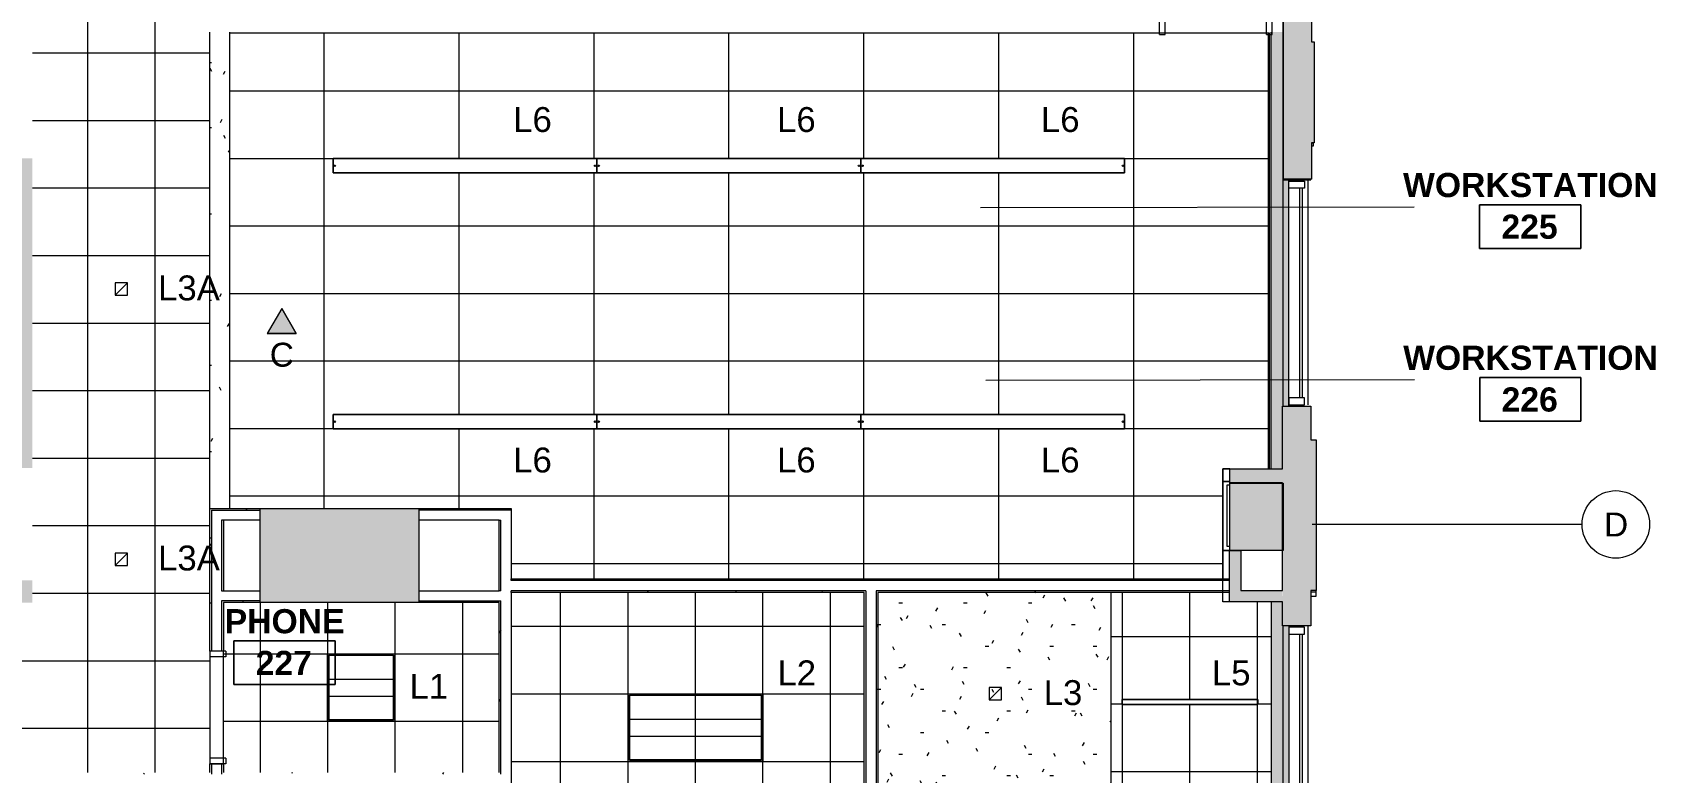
# Model space of a CAD drawing. Header units: inches. Extents: x 389 to 3083, y 11893 to 13691.
# Drawn here: x 2506 to 3083, y 12581 to 12844 of the extents above; entities that cross this region are included whole.
import ezdxf

# ---------------------------------------------------------------- set-up
doc = ezdxf.new("R2010")
doc.units = ezdxf.units.IN
doc.header["$MEASUREMENT"] = 0
for name, color, linetype, lineweight in [('X2$0$A-ANNO-NOTE', 131, 'Continuous', 9), ('X2$0$A-AREA-IDEN', 2, 'Continuous', 9), ('X2$0$A-CLNG', 13, 'Continuous', 13), ('X2$0$A-CLNG-PATT', 13, 'Continuous', 13), ('X2$0$A-Cols-Extr', 7, 'Continuous', 9), ('X2$0$A-DETL-GENF', 92, 'Continuous', 9), ('X2$0$A-DOOR', 31, 'Continuous', 13), ('X2$0$A-DOOR-FRAM', 31, 'Continuous', 20), ('X2$0$A-GLAZ', 151, 'Continuous', 13), ('X2$0$A-WALL', 113, 'Continuous', 13), ('X2$0$A-Wall-Extr', 7, 'Continuous', 9), ('X2$0$A-WALL-PATT', 111, 'Continuous', 13), ('X2$0$E-LITE-EQPM', 33, 'Continuous', 9), ('X2$0$E-LITE-EQPM-IDEN', 33, 'Continuous', 9), ('X2$0$I-WALL', 2, 'Continuous', 9), ('X2$0$Plaza America_Tower 1_2nd Floor -REVIT_dwg', 8, 'Continuous', 9), ('X2$0$S-COLS', 52, 'Continuous', 13), ('X2$0$S-GRID', 1, 'Continuous', 9), ('X2$0$S-GRID-IDEN', 1, 'Continuous', 9)]:
    doc.layers.add(name, color=color, linetype=linetype, lineweight=lineweight)
doc.styles.add('X2$0$Arial_3', font='arial.ttf', dxfattribs={"height": 8.851796})
doc.styles.add('X2$0$Swis721 Lt BT', font='swissl.ttf', dxfattribs={"height": 8.514638})
doc.styles.add('X2$0$Swis721 Lt BT_B', font='', dxfattribs={"height": 8.583975})
doc.styles.get('X2$0$Swis721 Lt BT_B').set_extended_font_data('Swis721 Lt BT', bold=True)
pattern_1 = [(0, (-24941.6016, 0), (30.72, 7.68), [1.267, -21.773, 1.267, -21.773, -122.88]), (0, (-24941.6016, 0), (30.72, 7.68), [-46.08, 1.267, -44.813, 1.267, -21.773, -53.76]), (0, (-24941.6016, 0), (30.72, 7.68), [-115.2, 1.267, -14.093, 1.267, -37.133]), (120, (-24930.0816, 3.84), (-22.0110751, 22.7643004), [1.267, -21.773, 1.267, -21.773, -122.88]), (120, (-24930.0816, 3.84), (-22.0110751, 22.7643004), [-46.08, 1.267, -44.813, 1.267, -21.773, -53.76]), (120, (-24930.0816, 3.84), (-22.0110751, 22.7643004), [-115.2, 1.267, -14.093, 1.267, -37.133]), (240, (-24926.2416, 19.2), (-8.7089249, -30.4443004), [1.267, -21.773, 1.267, -21.773, -122.88]), (240, (-24926.2416, 19.2), (-8.7089249, -30.4443004), [-46.08, 1.267, -44.813, 1.267, -21.773, -53.76]), (240, (-24926.2416, 19.2), (-8.7089249, -30.4443004), [-115.2, 1.267, -14.093, 1.267, -37.133])]

# ---------------------------------------------------------------- blocks, each defined once
blk = doc.blocks.new('X2$0$Plaza America_Tower 1_2nd Floor -REVIT_dwg-5250115-FIRST FLOOR')
at = {"layer": 'X2$0$A-Cols-Extr'}
for p, q in [((27873.3, 12659.92), (27870.82, 12659.92)), ((27873.3, 12661.26), (27872.31, 12661.26))]:
    blk.add_line(p, q, dxfattribs=at)
at = {"layer": 'X2$0$A-Cols-Extr', "flags": 128}
for points in [[(27870.82, 12659.92), (27870.82, 12684.42), (27873.3, 12684.42)], [(27872.31, 12661.26), (27872.31, 12683.26), (27873.3, 12683.26)]]:
    blk.add_lwpolyline(points, dxfattribs=at)
at = {"layer": 'X2$0$A-GLAZ'}
for p, q in [((27901.05, 12791.67), (27901.05, 12711.67)), ((27898.05, 12788.67), (27898.05, 12714.17)), ((27899.05, 12788.67), (27899.05, 12714.17)), ((27892.3, 12552.67), (27892.3, 12633.17)), ((27898.05, 12630.17), (27898.05, 12555.67)), ((27899.05, 12630.17), (27899.05, 12555.67)), ((27901.05, 12633.17), (27901.05, 12553.17))]:
    blk.add_line(p, q, dxfattribs=at)
at = {"layer": 'X2$0$A-GLAZ', "flags": 128}
blk.add_lwpolyline([(27892.3, 12711.17), (27892.3, 12791.67), (27901.05, 12791.67), (27902.05, 12791.67)], dxfattribs=at)
for points in [[(27899.8, 12788.67), (27894.3, 12788.67), (27894.3, 12791.17), (27899.8, 12791.17)], [(27899.8, 12714.17), (27894.3, 12714.17), (27894.3, 12711.67), (27899.8, 12711.67)], [(27899.8, 12630.17), (27899.8, 12632.67), (27894.3, 12632.67), (27894.3, 12630.17)]]:
    blk.add_lwpolyline(points, close=True, dxfattribs=at)
at = {"layer": 'X2$0$A-Wall-Extr'}
for p, q in [((27892.31, 12792.67), (27892.31, 12852.67)), ((27902.05, 12791.67), (27902.05, 12791.83)), ((27873.3, 12688.92), (27870.82, 12688.92)), ((27870.82, 12659.92), (27873.3, 12659.92))]:
    blk.add_line(p, q, dxfattribs=at)
at = {"layer": 'X2$0$A-Wall-Extr', "flags": 128}
for points in [[(27892.31, 12791.67), (27892.31, 12852.67)], [(27873.3, 12684.42), (27870.82, 12684.42)]]:
    blk.add_lwpolyline(points, close=True, dxfattribs=at)
for points in [[(27902.32, 12803.67), (27903.05, 12803.67), (27903.05, 12804.83)], [(27903.05, 12804.83), (27903.05, 12804.67), (27902.32, 12804.67)], [(27873.23, 12641.67), (27870.82, 12641.67), (27870.82, 12688.92), (27873.3, 12688.92)], [(27870.82, 12684.42), (27870.82, 12688.92), (27873.3, 12688.92)], [(27873.3, 12684.42), (27870.82, 12684.42), (27870.82, 12659.92), (27873.3, 12659.92)], [(27902.05, 12645.17), (27904.05, 12645.17), (27904.05, 12645.67)], [(27902.05, 12645.17), (27904.05, 12645.17), (27904.05, 12645.67)]]:
    blk.add_lwpolyline(points, dxfattribs=at)
blk = doc.blocks.new('X2$0$Single Flush - OTJ_SOLIDFLUSH_ALUM-4900275-FIRST FLOOR')
at = {"layer": 'X2$0$A-DOOR-FRAM'}
for p, q in [((-20, 3.3125), (-20, -2.4375)), ((-20, 3.3125), (-18, 3.3125)), ((-18, 3.3125), (-18, -2.4375)), ((18.000004, 3.3125), (18.000004, -2.4375)), ((18.000004, 3.3125), (20.000004, 3.3125)), ((20.000004, 3.3125), (20.000004, -2.4375)), ((-20, -2.4375), (-18, -2.4375)), ((18.000004, -2.4375), (20.000004, -2.4375))]:
    blk.add_line(p, q, dxfattribs=at)
blk = doc.blocks.new('X2$0$Single Flush - OTJ_SOLIDFLUSH_ALUM-4900816-FIRST FLOOR')
at = {"layer": 'X2$0$A-DOOR-FRAM'}
for p, q in [((-20, -3.3125), (-20, 2.4375)), ((-20, 2.4375), (-18, 2.4375)), ((-18, -3.3125), (-18, 2.4375)), ((18.000004, -3.3125), (18.000004, 2.4375)), ((18.000004, 2.4375), (20.000004, 2.4375)), ((20.000004, -3.3125), (20.000004, 2.4375)), ((-20, -3.3125), (-18, -3.3125)), ((18.000004, -3.3125), (20.000004, -3.3125))]:
    blk.add_line(p, q, dxfattribs=at)
blk = doc.blocks.new('X2$0$L-Ceiling Light - Linear Box - 2_x4_ 2-5222092-FIRST FLOOR')
at = {"layer": 'X2$0$E-LITE-EQPM'}
for p, q in [((-24, -12), (-24, 12)), ((-24, 12), (24, 12)), ((-24, -12), (-24, 12)), ((-24, 12), (24, 12)), ((24, 12), (24, -12)), ((24, 12), (24, -12)), ((-23.5, -11.5), (-23.5, 11.5)), ((-23.5, 11.5), (23.5, 11.5)), ((23.5, 11.5), (-23.5, 11.5)), ((-23.5, 11.5), (-23.5, -11.5)), ((23.5, 11.5), (23.5, -11.5)), ((23.5, -11.5), (23.5, 11.5)), ((-24, 3), (24, 3)), ((-24, -3), (24, -3)), ((23.5, -11.5), (-23.5, -11.5)), ((-23.5, -11.5), (23.5, -11.5)), ((24, -12), (-24, -12)), ((24, -12), (-24, -12))]:
    blk.add_line(p, q, dxfattribs=at)
blk = doc.blocks.new('X2$0$Lighting-Recessed-Axis-Sculpt - SCR-B4-300-80-35-F-4-4930933-FIRST FLOOR')
at = {"layer": 'X2$0$A-DETL-GENF'}
for p, q in [((-24.085, -0.875), (-24.085, 0.875)), ((-24.085, 0.875), (24.085, 0.875)), ((24.085, 0.875), (-24.085, 0.875)), ((-24.085, 0.875), (-24.085, -0.875)), ((24.085, 0.875), (24.085, -0.875)), ((24.085, -0.875), (24.085, 0.875)), ((24.085, -0.875), (-24.085, -0.875)), ((-24.085, -0.875), (24.085, -0.875))]:
    blk.add_line(p, q, dxfattribs=at)
blk = doc.blocks.new('X2$0$Concrete-Rectangular-Column - 56_5 X 33_5-5106458-FIRST FLOOR')
at = {"layer": 'X2$0$S-COLS'}
blk.add_hatch(color=256, dxfattribs=at).paths.add_polyline_path([(-2.54, -16.75), (28.25, -16.75), (28.25, 16.75), (-28.25, 16.75), (-28.25, -16.75)], flags=0)
for p, q in [((-28.25, 16.75), (28.25, 16.75)), ((-28.25, -16.75), (-28.25, 16.75)), ((28.25, 16.75), (28.25, -16.75)), ((28.25, -16.75), (-28.25, -16.75))]:
    blk.add_line(p, q, dxfattribs=at)
blk = doc.blocks.new('X2$0$Lighting-Pendant-Axis-Beam6-Flush-Direct-Acrylic - Lighting-Pendant-Axis-Beam6-Flush-Direct-Acrylic  8_ LENGTH-5206772-FIRST FLOOR')
at = {"layer": 'X2$0$A-DETL-GENF'}
for p, q in [((46.9375, 2.515625), (-46.9375, 2.515625)), ((-46.9375, 2.515625), (-46.9375, -2.515625)), ((-46.9375, 2.515625), (46.9375, 2.515625)), ((-46.9375, -2.515625), (-46.9375, 2.515625)), ((46.9375, -2.515625), (46.9375, 2.515625)), ((46.9375, 2.515625), (46.9375, -2.515625)), ((-46.9375, -2.515625), (46.9375, -2.515625)), ((46.9375, -2.515625), (-46.9375, -2.515625))]:
    blk.add_line(p, q, dxfattribs=at)
for centre in [(-46.3125, 0), (46.3125, 0)]:
    blk.add_circle(centre, 0.25, dxfattribs=at)
blk = doc.blocks.new('X2$0$L-Recessed Square Downlight - 4_  black trim-5264487-FIRST FLOOR')
at = {"layer": 'X2$0$E-LITE-EQPM'}
for p, q in [((-2.1875, -2.1875), (-2.1875, 2.1875)), ((-2.1875, 2.1875), (2.1875, 2.1875)), ((-2.1875, 2.1875), (2.1875, -2.1875)), ((2.1875, 2.1875), (2.1875, -2.1875)), ((2.1875, -2.1875), (-2.1875, -2.1875))]:
    blk.add_line(p, q, dxfattribs=at)
blk = doc.blocks.new('X2$0$L-Ceiling Light - Linear Box - 2_x2_-4960925-FIRST FLOOR')
at = {"layer": 'X2$0$E-LITE-EQPM'}
for p, q in [((-12, -12), (-12, 12)), ((-12, 12), (12, 12)), ((-12, -12), (-12, 12)), ((-12, 12), (12, 12)), ((12, 12), (12, -12)), ((12, 12), (12, -12)), ((-11.5, -11.5), (-11.5, 11.5)), ((-11.5, 11.5), (11.5, 11.5)), ((11.5, 11.5), (-11.5, 11.5)), ((-11.5, 11.5), (-11.5, -11.5)), ((11.5, 11.5), (11.5, -11.5)), ((11.5, -11.5), (11.5, 11.5)), ((-12, 3), (12, 3)), ((-12, -3), (12, -3)), ((11.5, -11.5), (-11.5, -11.5)), ((-11.5, -11.5), (11.5, -11.5)), ((12, -12), (-12, -12)), ((12, -12), (-12, -12))]:
    blk.add_line(p, q, dxfattribs=at)
blk = doc.blocks.new('X2$0$L-Recessed Square Downlight - 4_-4552743-FIRST FLOOR')
at = {"layer": 'X2$0$E-LITE-EQPM'}
for p, q in [((-2.1875, -2.1875), (-2.1875, 2.1875)), ((-2.1875, 2.1875), (2.1875, 2.1875)), ((-2.1875, 2.1875), (2.1875, -2.1875)), ((2.1875, 2.1875), (2.1875, -2.1875)), ((2.1875, -2.1875), (-2.1875, -2.1875))]:
    blk.add_line(p, q, dxfattribs=at)
blk = doc.blocks.new('X2$0$Grid - Grid Head - Circle-50561-FIRST FLOOR')
at = {"layer": 'X2$0$S-GRID-IDEN'}
blk.add_circle((0, 0), 0.125, dxfattribs=at)
blk = doc.blocks.new('X2$0$Room Tag - Room Name and Number-3379422-FIRST FLOOR')
at = {"layer": 'X2$0$A-AREA-IDEN'}
for p, q in [((-0.1881, -0.1636), (-0.1881, -0.0018)), ((-0.1881, -0.0018), (0.1869, -0.0018)), ((0.1869, -0.0018), (-0.1881, -0.0018)), ((-0.1881, -0.0018), (-0.1881, -0.1636)), ((0.1869, -0.0018), (0.1869, -0.1636)), ((0.1869, -0.1636), (0.1869, -0.0018)), ((0.1869, -0.1636), (-0.1881, -0.1636)), ((-0.1881, -0.1636), (0.1869, -0.1636))]:
    blk.add_line(p, q, dxfattribs=at)

msp = doc.modelspace()

# ---------------------------------------------------------------- hatches: boundary and pattern name
at = {"layer": 'X2$0$A-ANNO-NOTE'}
msp.add_hatch(color=256, dxfattribs=at).paths.add_polyline_path([(2589.27, 12736.97), (2594.42, 12745.91), (2599.59, 12736.99)], flags=0)
at = {"layer": 'X2$0$A-CLNG-PATT'}
h = msp.add_hatch(dxfattribs=at)
h.set_pattern_fill('FP2_63', color=256, style=0, pattern_type=2)
h.set_pattern_definition([(0, (-24941.6016, 0), (15.36, 3.84), [1.267, -10.253, 1.267, -10.253, -61.44]), (0, (-24941.6016, 0), (15.36, 3.84), [-23.04, 1.267, -21.773, 1.267, -10.253, -26.88]), (0, (-24941.6016, 0), (15.36, 3.84), [-57.6, 1.267, -6.413, 1.267, -17.933]), (120, (-24935.8416, 1.92), (-11.00553755, 11.3821502), [1.267, -10.253, 1.267, -10.253, -61.44]), (120, (-24935.8416, 1.92), (-11.00553755, 11.3821502), [-23.04, 1.267, -21.773, 1.267, -10.253, -26.88]), (120, (-24935.8416, 1.92), (-11.00553755, 11.3821502), [-57.6, 1.267, -6.413, 1.267, -17.933]), (240, (-24933.9216, 9.6), (-4.35446245, -15.2221502), [1.267, -10.253, 1.267, -10.253, -61.44]), (240, (-24933.9216, 9.6), (-4.35446245, -15.2221502), [-23.04, 1.267, -21.773, 1.267, -10.253, -26.88]), (240, (-24933.9216, 9.6), (-4.35446245, -15.2221502), [-57.6, 1.267, -6.413, 1.267, -17.933])])
h.paths.add_polyline_path([(749.72, 12113.17), (749.72, 12115.17), (752.73, 12115.17), (752.73, 12119.17), (598.68, 12119.17), (598.71, 12115.17), (604.97, 12115.17), (604.97, 12113.17), (700.38, 12113.17)], flags=0)
h.paths.add_polyline_path([(2630.46, 12113.17), (2710.45, 12113.17), (2710.45, 12120.17), (2609.88, 12120.17), (2609.88, 12116.17), (2630.46, 12116.17)], flags=0)
h.paths.add_polyline_path([(2786.25, 12113.17), (2915.46, 12113.17), (2915.46, 12116.17), (2921.83, 12116.17), (2921.83, 12120.17), (2770.45, 12120.17), (2770.45, 12113.17)], flags=0)
h.paths.add_polyline_path([(960.55, 12113.17), (1130.22, 12113.17), (1130.22, 12115.17), (1151.04, 12115.17), (1151.04, 12119.17), (930.04, 12119.17), (930.04, 12115.17), (950.38, 12115.17), (950.38, 12113.17), (950.68, 12113.17)], flags=0)
h.paths.add_polyline_path([(1430.38, 12113.17), (1509.71, 12113.17), (1509.71, 12116.42), (1514.71, 12116.42), (1514.71, 12119.17), (1410.04, 12119.17), (1410.04, 12115.17), (1430.38, 12115.17)], flags=0)
h.paths.add_polyline_path([(2090.04, 12113.17), (2090.04, 12116.17), (2110.87, 12116.17), (2110.87, 12120.17), (2004.87, 12120.17), (2004.87, 12116.23), (2009.71, 12116.23), (2009.71, 12113.17), (2013.18, 12113.17)], flags=0)
h.paths.add_polyline_path([(809.88, 12113.17), (890.22, 12113.17), (890.22, 12115.17), (911.04, 12115.17), (911.04, 12119.17), (809.88, 12119.17), (809.88, 12115.17)], flags=0)
h.paths.add_polyline_path([(1218.41, 12113.17), (1370.22, 12113.17), (1370.22, 12115.17), (1391.04, 12115.17), (1391.04, 12119.17), (1222.66, 12119.17), (1222.66, 12113.24), (1217.78, 12113.24), (1217.78, 12119.17), (1170.04, 12119.17), (1170.04, 12115.17), (1190.38, 12115.17), (1190.38, 12113.17), (1217.78, 12113.17)], flags=0)
h.paths.add_polyline_path([(2330.04, 12113.21), (2330.04, 12116.17), (2350.63, 12116.17), (2350.6, 12120.17), (2252.57, 12120.17), (2252.57, 12113.28), (2247.7, 12113.28), (2247.7, 12120.17), (2146.21, 12120.17), (2146.21, 12116.17), (2150.21, 12116.17), (2150.21, 12113.21), (2264.78, 12113.21)], flags=0)
h.paths.add_polyline_path([(2438.6, 12113.21), (2574.41, 12113.21), (2574.41, 12120.17), (2369.63, 12120.17), (2369.63, 12116.17), (2390.21, 12116.17), (2390.21, 12113.21)], flags=0)
h.paths.add_polyline_path([(2766.2, 12116.17), (2766.2, 12120.17), (2714.7, 12120.17), (2714.7, 12116.17), (2756.79, 12116.17)], flags=0)
h.paths.add_polyline_path([(2582.46, 12116.17), (2590.88, 12116.17), (2590.88, 12120.17), (2578.66, 12120.17), (2578.66, 12116.17)], flags=0)
h.paths.add_polyline_path([(2141.33, 12116.17), (2141.33, 12120.17), (2129.87, 12120.17), (2129.87, 12116.17), (2138.04, 12116.17)], flags=0)
h.paths.add_polyline_path([(2950.45, 12141.26), (2950.45, 12150.42), (2952.95, 12150.42), (2952.95, 12295.1), (2950.7, 12295.1), (2950.7, 12337.45), (2946.7, 12337.45), (2946.7, 12141.26), (2950.44, 12141.26)], flags=0)
h.paths.add_polyline_path([(573.78, 12141.56), (573.78, 12341.92), (569.72, 12341.92), (569.71, 12295.17), (567.46, 12295.17), (567.46, 12150.42), (569.78, 12150.42), (569.78, 12141.56)], flags=0)
h.paths.add_polyline_path([(2946.48, 12365.35), (2950.71, 12365.35), (2950.72, 12412.17), (2952.97, 12412.17), (2952.97, 12492.67), (2950.72, 12492.67), (2950.72, 12552.67), (2952.7, 12552.67), (2952.7, 12633.17), (2950.45, 12633.17), (2950.42, 12641.67), (2946.45, 12641.67), (2946.45, 12365.35)], flags=0)
h.paths.add_polyline_path([(569.72, 12365.92), (573.72, 12365.92), (573.72, 12403.92), (569.72, 12403.92), (569.72, 12385.92)], flags=0)
h.paths.add_polyline_path([(569.72, 12408.79), (573.72, 12408.79), (573.72, 12512.67), (569.72, 12512.67), (569.71, 12492.67), (567.72, 12492.67), (567.72, 12412.17), (569.72, 12412.17), (569.72, 12408.79)], flags=0)
h.paths.add_polyline_path([(2946.45, 12688.92), (2950.45, 12688.92), (2950.45, 12711.17), (2952.58, 12711.17), (2952.58, 12791.83), (2950.7, 12791.83), (2950.7, 12844.17), (2946.45, 12844.17), (2946.45, 12689.78)], flags=0)
h.paths.add_polyline_path([(2950.61, 12849.04), (2950.7, 12849.04), (2950.72, 12852.67), (2952.7, 12852.67), (2952.7, 12933.17), (2950.45, 12933.17), (2950.45, 12959.85), (2946.45, 12959.85), (2946.45, 12849.04), (2946.71, 12849.04)], flags=0)
h = msp.add_hatch(dxfattribs=at)
h.set_pattern_fill('FP2_1', color=256, style=0, pattern_type=2)
h.set_pattern_definition(pattern_1)
h.paths.add_polyline_path([(2573.64, 12674.86), (2575.77, 12674.86), (2575.77, 12844.17), (2568.77, 12844.17), (2568.77, 12674.86), (2573.02, 12674.86)], flags=0)
h = msp.add_hatch(dxfattribs=at)
h.set_pattern_fill('FP2_1', color=256, style=0, pattern_type=2)
h.set_pattern_definition(pattern_1)
h.paths.add_polyline_path([(2889.31, 12572.95), (2889.31, 12644.95), (2806.47, 12644.95), (2806.47, 12572.95), (2873.16, 12572.95)], flags=0)
at = {"layer": 'X2$0$A-WALL-PATT'}
h = msp.add_hatch(dxfattribs=at)
h.set_pattern_fill('FP2_1', color=256, style=0, pattern_type=2)
h.set_pattern_definition(pattern_1)
h.paths.add_polyline_path([(2505.09, 12799.26), (2505.72, 12799.26), (2505.72, 12819.74), (2505.09, 12819.74)], flags=0)
h.paths.add_polyline_path([(2505.72, 12843.74), (2505.72, 12853.74), (2505.09, 12853.74), (2505.09, 12843.74)], flags=0)
h.paths.add_polyline_path([(2505.09, 12893.74), (2505.72, 12893.74), (2505.72, 12906.62), (2505.09, 12906.62), (2505.09, 12900.39)], flags=0)
h.paths.add_polyline_path([(2505.72, 12946.62), (2505.72, 13069.61), (2505.09, 13069.61), (2505.09, 12946.62)], flags=0)
h.paths.add_polyline_path([(2505.72, 13093.61), (2505.72, 13103.61), (2505.09, 13103.61), (2505.09, 13093.61)], flags=0)
h.paths.add_polyline_path([(2505.72, 13143.61), (2505.72, 13156.48), (2505.09, 13156.48), (2505.09, 13143.61)], flags=0)
for points in [[(2950.72, 12840.67), (2960.72, 12840.67), (2960.72, 12852.67), (2950.72, 12852.67), (2950.72, 12843.83)], [(2960.45, 12804.83), (2961.72, 12804.83), (2961.72, 12840.67), (2950.72, 12840.67), (2950.72, 12804.83), (2960.07, 12804.83)], [(2950.72, 12791.83), (2960.72, 12791.83), (2960.72, 12804.83), (2950.72, 12804.83), (2950.72, 12792.24)], [(2505.72, 12791.26), (2505.72, 12799.26), (2369.57, 12799.26), (2369.57, 12791.26), (2501.72, 12791.26)], [(2960.07, 12699.17), (2960.45, 12699.17), (2960.45, 12711.17), (2950.45, 12711.17), (2950.45, 12699.17), (2952.58, 12699.17)], [(2962.45, 12645.67), (2962.45, 12699.17), (2950.45, 12699.17), (2950.47, 12683.85), (2950.7, 12682.96), (2950.7, 12659.85), (2950.45, 12659.85), (2950.45, 12645.67), (2960.45, 12645.67)], [(2931.7, 12683.92), (2950.45, 12683.92), (2950.45, 12688.92), (2931.7, 12688.92), (2931.7, 12688.83)], [(2935.63, 12641.67), (2935.63, 12659.85), (2931.63, 12659.85), (2931.63, 12641.67)], [(2946.45, 12641.67), (2950.45, 12641.67), (2950.41, 12645.67), (2935.63, 12645.67), (2935.63, 12641.67), (2941.59, 12641.67)], [(2960.45, 12633.17), (2960.45, 12645.67), (2950.45, 12645.67), (2950.45, 12633.17), (2960.07, 12633.17)]]:
    msp.add_hatch(color=256, dxfattribs=at).paths.add_polyline_path(points, flags=0)
h = msp.add_hatch(color=256, dxfattribs=at)
h.paths.add_polyline_path([(2505.72, 12641.36), (2505.72, 12649.26), (2501.72, 12649.26), (2501.72, 12641.36)], flags=0)
h.paths.add_polyline_path([(2501.72, 12689.26), (2505.72, 12689.26), (2505.72, 12791.26), (2501.72, 12791.26)], flags=0)
h = msp.add_hatch(dxfattribs=at)
h.set_pattern_fill('FP2_1', color=256, style=0, pattern_type=2)
h.set_pattern_definition(pattern_1)
h.paths.add_polyline_path([(2569.39, 12580.98), (2569.39, 12584.09), (2568.77, 12584.09), (2568.77, 12580.98)], flags=0)
h.paths.add_polyline_path([(2569.39, 12624.09), (2569.39, 12674.86), (2568.77, 12674.86), (2568.77, 12624.09)], flags=0)
h = msp.add_hatch(dxfattribs=at)
h.set_pattern_fill('FP2_1', color=256, style=0, pattern_type=2)
h.set_pattern_definition(pattern_1)
h.paths.add_polyline_path([(2573.02, 12674.23), (2586.72, 12674.23), (2586.72, 12674.86), (2569.39, 12674.86), (2569.39, 12674.23)], flags=0)
h = msp.add_hatch(dxfattribs=at)
h.set_pattern_fill('FP2_1', color=256, style=0, pattern_type=2)
h.set_pattern_definition(pattern_1)
h.paths.add_polyline_path([(2664.67, 12674.23), (2676, 12674.23), (2676, 12674.86), (2643.22, 12674.86), (2643.22, 12674.23)], flags=0)
h = msp.add_hatch(dxfattribs=at)
h.set_pattern_fill('FP2_1', color=256, style=0, pattern_type=2)
h.set_pattern_definition(pattern_1)
h.paths.add_polyline_path([(2573.02, 12580.98), (2573.64, 12580.98), (2573.64, 12584.09), (2573.02, 12584.09), (2573.02, 12580.99)], flags=0)
h.paths.add_polyline_path([(2573.64, 12624.09), (2573.64, 12641.98), (2573.02, 12641.98), (2573.02, 12624.09)], flags=0)
h.paths.add_polyline_path([(2573.64, 12645.61), (2573.64, 12670.61), (2573.02, 12670.61), (2573.02, 12645.61)], flags=0)
h = msp.add_hatch(dxfattribs=at)
h.set_pattern_fill('FP2_1', color=256, style=0, pattern_type=2)
h.set_pattern_definition(pattern_1)
h.paths.add_polyline_path([(2671.75, 12544.42), (2672.37, 12544.42), (2672.37, 12576.73), (2671.75, 12576.73), (2671.75, 12547.54)], flags=0)
h.paths.add_polyline_path([(2672.37, 12580.36), (2672.37, 12641.98), (2671.75, 12641.98), (2671.75, 12580.36)], flags=0)
h.paths.add_polyline_path([(2672.37, 12645.61), (2672.37, 12670.61), (2671.75, 12670.61), (2671.75, 12645.61)], flags=0)
h = msp.add_hatch(dxfattribs=at)
h.set_pattern_fill('FP2_1', color=256, style=0, pattern_type=2)
h.set_pattern_definition(pattern_1)
h.paths.add_polyline_path([(2676, 12649.2), (2931.63, 12649.2), (2931.63, 12649.83), (2676, 12649.83)], flags=0)
h = msp.add_hatch(dxfattribs=at)
h.set_pattern_fill('FP2_1', color=256, style=0, pattern_type=2)
h.set_pattern_definition(pattern_1)
h.paths.add_polyline_path([(2676, 12644.95), (2802.22, 12644.95), (2802.19, 12645.58), (2676, 12645.58)], flags=0)
h.paths.add_polyline_path([(2889.31, 12644.95), (2931.63, 12644.95), (2931.63, 12645.58), (2805.84, 12645.58), (2805.84, 12644.95), (2873.16, 12644.95)], flags=0)
h = msp.add_hatch(dxfattribs=at)
h.set_pattern_fill('FP2_1', color=256, style=0, pattern_type=2)
h.set_pattern_definition(pattern_1)
h.paths.add_polyline_path([(2573.64, 12641.36), (2586.72, 12641.36), (2586.72, 12641.98), (2573.64, 12641.98)], flags=0)
h = msp.add_hatch(dxfattribs=at)
h.set_pattern_fill('FP2_1', color=256, style=0, pattern_type=2)
h.set_pattern_definition(pattern_1)
h.paths.add_polyline_path([(2671.75, 12641.36), (2671.75, 12641.98), (2643.22, 12641.98), (2643.22, 12641.36)], flags=0)
h = msp.add_hatch(dxfattribs=at)
h.set_pattern_fill('FP2_1', color=256, style=0, pattern_type=2)
h.set_pattern_definition(pattern_1)
h.paths.add_polyline_path([(2801.59, 12337.45), (2802.22, 12337.45), (2802.22, 12440.7), (2801.59, 12440.7), (2801.59, 12338.08)], flags=0)
h.paths.add_polyline_path([(2801.59, 12444.33), (2802.22, 12444.33), (2802.22, 12644.95), (2801.59, 12644.95), (2801.59, 12444.95)], flags=0)
h = msp.add_hatch(dxfattribs=at)
h.set_pattern_fill('FP2_1', color=256, style=0, pattern_type=2)
h.set_pattern_definition(pattern_1)
h.paths.add_polyline_path([(2805.84, 12341.7), (2806.47, 12341.7), (2806.47, 12414.95), (2805.84, 12414.93), (2805.84, 12342.33)], flags=0)
h.paths.add_polyline_path([(2805.84, 12418.58), (2806.47, 12418.58), (2806.47, 12491.83), (2805.84, 12491.83), (2805.84, 12419.2)], flags=0)
h.paths.add_polyline_path([(2806.12, 12495.45), (2806.47, 12495.45), (2806.47, 12568.7), (2805.84, 12568.68), (2805.84, 12495.45)], flags=0)
h.paths.add_polyline_path([(2805.84, 12572.33), (2806.47, 12572.33), (2806.47, 12644.95), (2805.84, 12644.95), (2805.84, 12572.95)], flags=0)
h = msp.add_hatch(dxfattribs=at)
h.set_pattern_fill('FP2_1', color=256, style=0, pattern_type=2)
h.set_pattern_definition(pattern_1)
h.paths.add_polyline_path([(2671.75, 12580.36), (2671.75, 12580.98), (2573.02, 12580.98), (2573.02, 12580.36), (2655.88, 12580.36)], flags=0)
h.paths.add_polyline_path([(2569.39, 12580.36), (2569.39, 12580.98), (2443.26, 12580.98), (2443.26, 12580.36), (2568.77, 12580.36)], flags=0)
at = {"layer": 'X2$0$S-COLS'}
msp.add_hatch(color=256, dxfattribs=at).paths.add_polyline_path([(2950.45, 12659.85), (2950.7, 12659.85), (2950.7, 12682.96), (2950.45, 12683.85), (2931.7, 12683.85), (2931.7, 12659.85)], flags=0)

# ---------------------------------------------------------------- linework, layer by layer
at = {"layer": 'X2$0$A-ANNO-NOTE'}
for p, q in [((2594.42, 12745.91), (2589.27, 12736.97)), ((2594.42, 12745.91), (2589.27, 12736.97)), ((2599.59, 12736.99), (2594.42, 12745.91)), ((2594.42, 12745.91), (2599.59, 12736.99)), ((2589.27, 12736.97), (2599.59, 12736.99)), ((2599.59, 12736.99), (2589.27, 12736.97))]:
    msp.add_line(p, q, dxfattribs=at)
at = {"layer": 'X2$0$A-AREA-IDEN'}
for p, q in [((2842.96, 12781.8), (2997.29, 12782.09)), ((2844.84, 12720.4), (2997.35, 12720.68))]:
    msp.add_line(p, q, dxfattribs=at)
at = {"layer": 'X2$0$A-CLNG'}
for p, q in [((2568.77, 12674.86), (2568.77, 12844.17)), ((2575.77, 12844.17), (2575.77, 12674.86)), ((2575.77, 12843.83), (2945.72, 12843.83)), ((2945.72, 12843.83), (2945.72, 12688.92)), ((2946.45, 12688.92), (2946.45, 12844.17)), ((2950.7, 12844.17), (2950.7, 12791.83)), ((2952.58, 12791.83), (2952.58, 12711.17)), ((2931.7, 12688.83), (2929.22, 12688.83)), ((2929.22, 12688.83), (2929.22, 12649.83)), ((2889.31, 12644.95), (2889.31, 12572.95)), ((2946.45, 12641.67), (2946.45, 12365.35)), ((2952.7, 12633.17), (2952.7, 12552.67)), ((2941.59, 12606.95), (2893.42, 12606.95)), ((2893.42, 12606.95), (2893.42, 12605.2)), ((2893.42, 12605.2), (2941.59, 12605.2)), ((2941.59, 12605.2), (2941.59, 12606.95))]:
    msp.add_line(p, q, dxfattribs=at)
at = {"layer": 'X2$0$A-CLNG-PATT'}
for p, q in [((2525.36, 12580.98), (2525.36, 13356.11)), ((2549.36, 12580.98), (2549.36, 13356.11)), ((2609.49, 12674.86), (2609.49, 12843.83)), ((2657.49, 12799.15), (2657.49, 12843.83)), ((2705.49, 12799.15), (2705.49, 12843.83)), ((2753.49, 12799.15), (2753.49, 12843.83)), ((2801.49, 12799.15), (2801.49, 12843.83)), ((2849.49, 12799.15), (2849.49, 12843.83)), ((2897.49, 12649.83), (2897.49, 12843.83)), ((2945.49, 12688.92), (2945.49, 12843.83)), ((2505.72, 12836.73), (2568.77, 12836.73)), ((2945.72, 12823.15), (2575.77, 12823.15)), ((2505.72, 12812.73), (2568.77, 12812.73)), ((2612.64, 12799.15), (2575.77, 12799.15)), ((2945.72, 12799.15), (2894.26, 12799.15)), ((2657.49, 12708.19), (2657.49, 12794.12)), ((2705.49, 12708.19), (2705.49, 12794.12)), ((2753.49, 12708.19), (2753.49, 12794.12)), ((2801.49, 12708.19), (2801.49, 12794.12)), ((2849.49, 12708.19), (2849.49, 12794.12)), ((2505.72, 12788.73), (2568.77, 12788.73)), ((2945.72, 12775.15), (2575.77, 12775.15)), ((2505.72, 12764.73), (2568.77, 12764.73)), ((2945.72, 12751.15), (2575.77, 12751.15)), ((2505.72, 12740.73), (2568.77, 12740.73)), ((2945.72, 12727.15), (2575.77, 12727.15)), ((2505.72, 12716.73), (2568.77, 12716.73)), ((2945.72, 12703.15), (2575.77, 12703.15)), ((2657.49, 12674.86), (2657.49, 12703.15)), ((2705.49, 12649.83), (2705.49, 12703.15)), ((2753.49, 12649.83), (2753.49, 12703.15)), ((2801.49, 12649.83), (2801.49, 12703.15)), ((2849.49, 12649.83), (2849.49, 12703.15)), ((2505.72, 12692.73), (2568.77, 12692.73)), ((2929.22, 12679.15), (2575.77, 12679.15)), ((2505.72, 12668.73), (2568.77, 12668.73)), ((2929.22, 12655.15), (2676, 12655.15)), ((2505.72, 12644.73), (2568.77, 12644.73)), ((2586.69, 12641.36), (2586.69, 12580.98)), ((2610.69, 12641.36), (2610.69, 12580.98)), ((2634.69, 12641.36), (2634.69, 12580.98)), ((2658.69, 12641.36), (2658.69, 12580.98)), ((2693.59, 12548.04), (2693.59, 12644.95)), ((2717.59, 12444.95), (2717.59, 12644.95)), ((2741.59, 12444.95), (2741.59, 12644.95)), ((2765.59, 12444.95), (2765.59, 12644.95)), ((2789.59, 12444.95), (2789.59, 12644.95)), ((2893.51, 12606.95), (2893.51, 12644.95)), ((2917.51, 12606.95), (2917.51, 12644.95)), ((2941.51, 12606.95), (2941.51, 12641.67)), ((2676, 12632.95), (2801.59, 12632.95)), ((2889.31, 12629.35), (2946.45, 12629.35)), ((2573.64, 12623.17), (2671.75, 12623.17)), ((1826.08, 12620.73), (2568.77, 12620.73)), ((2676, 12608.95), (2801.59, 12608.95)), ((2889.31, 12605.35), (2893.42, 12605.35)), ((2893.51, 12534.95), (2893.51, 12605.2)), ((2917.51, 12534.95), (2917.51, 12605.2)), ((2941.51, 12534.95), (2941.51, 12605.2)), ((2941.59, 12605.35), (2946.45, 12605.35)), ((1829.64, 12596.73), (2568.77, 12596.73)), ((2573.64, 12599.17), (2671.75, 12599.17)), ((2676, 12584.95), (2801.59, 12584.95)), ((2889.31, 12581.35), (2946.45, 12581.35))]:
    msp.add_line(p, q, dxfattribs=at)
at = {"layer": 'X2$0$A-WALL'}
for p, q in [((2950.72, 12791.83), (2950.72, 12852.67)), ((2960.72, 12852.67), (2960.72, 12840.67)), ((2960.72, 12840.67), (2961.72, 12840.67)), ((2961.72, 12840.67), (2961.72, 12804.83)), ((2961.72, 12804.83), (2960.72, 12804.83)), ((2960.72, 12804.83), (2960.72, 12791.83)), ((2960.72, 12791.83), (2950.72, 12791.83)), ((2950.45, 12688.92), (2950.45, 12711.17)), ((2950.45, 12711.17), (2960.45, 12711.17)), ((2960.45, 12711.17), (2960.45, 12699.17)), ((2960.45, 12699.17), (2962.45, 12699.17)), ((2962.45, 12699.17), (2962.45, 12645.67)), ((2950.45, 12645.67), (2950.45, 12683.92)), ((2569.39, 12674.23), (2569.39, 12624.09)), ((2569.39, 12674.23), (2586.72, 12674.23)), ((2573.02, 12670.61), (2573.02, 12645.61)), ((2573.64, 12670.61), (2573.02, 12670.61)), ((2676, 12674.23), (2643.22, 12674.23)), ((2671.75, 12670.61), (2672.37, 12670.61)), ((2672.37, 12645.61), (2672.37, 12670.61)), ((2931.63, 12641.67), (2931.63, 12659.85)), ((2931.63, 12659.85), (2935.63, 12659.85)), ((2935.63, 12659.85), (2935.63, 12645.67)), ((2573.02, 12645.61), (2573.64, 12645.61)), ((2672.37, 12645.61), (2671.75, 12645.61)), ((2676, 12649.2), (2676, 12649.83)), ((2931.63, 12649.2), (2676, 12649.2)), ((2676, 12644.95), (2676, 12645.58)), ((2802.22, 12645.58), (2676, 12645.58)), ((2802.22, 12645.58), (2802.22, 12444.33)), ((2931.63, 12645.58), (2805.84, 12645.58)), ((2805.84, 12645.58), (2805.84, 12572.33)), ((2935.63, 12645.67), (2950.45, 12645.67)), ((2962.45, 12645.67), (2960.45, 12645.67)), ((2960.45, 12645.67), (2960.45, 12633.17)), ((2962.45, 12643.67), (2962.45, 12645.67)), ((2573.02, 12641.98), (2573.02, 12624.09)), ((2586.72, 12641.98), (2573.02, 12641.98)), ((2643.22, 12641.98), (2672.37, 12641.98)), ((2672.37, 12580.36), (2672.37, 12641.98)), ((2950.45, 12641.67), (2931.63, 12641.67)), ((2950.45, 12633.17), (2950.45, 12641.67)), ((2960.45, 12643.67), (2962.45, 12643.67)), ((2960.45, 12633.17), (2950.45, 12633.17)), ((2569.39, 12584.09), (2569.39, 12580.36)), ((2573.02, 12584.09), (2573.02, 12580.36))]:
    msp.add_line(p, q, dxfattribs=at)
at = {"layer": 'X2$0$I-WALL'}
for p, q in [((2931.7, 12688.92), (2950.45, 12688.92)), ((2931.7, 12683.92), (2931.7, 12688.92)), ((2950.45, 12683.92), (2931.7, 12683.92)), ((2568.77, 12624.09), (2568.77, 12674.86)), ((2568.77, 12674.86), (2586.72, 12674.86)), ((2643.22, 12674.86), (2676, 12674.86)), ((2676, 12674.86), (2676, 12649.83)), ((2573.64, 12670.61), (2573.64, 12645.61)), ((2586.72, 12670.61), (2573.64, 12670.61)), ((2671.75, 12670.61), (2643.22, 12670.61)), ((2671.75, 12645.61), (2671.75, 12670.61)), ((2573.64, 12645.61), (2586.72, 12645.61)), ((2643.22, 12645.61), (2671.75, 12645.61)), ((2676, 12649.83), (2931.63, 12649.83)), ((2573.64, 12641.36), (2573.64, 12624.09)), ((2586.72, 12641.36), (2573.64, 12641.36)), ((2671.75, 12641.36), (2643.22, 12641.36)), ((2671.75, 12580.98), (2671.75, 12641.36)), ((2801.59, 12644.95), (2676, 12644.95)), ((2676, 12644.95), (2676, 12548.04)), ((2801.59, 12444.95), (2801.59, 12644.95)), ((2931.63, 12644.95), (2806.47, 12644.95)), ((2806.47, 12644.95), (2806.47, 12572.95)), ((2573.64, 12624.09), (2568.77, 12624.09)), ((2568.77, 12624.09), (2568.77, 12584.09)), ((2573.64, 12584.09), (2573.64, 12624.09)), ((2568.77, 12580.98), (2568.77, 12584.09)), ((2568.77, 12584.09), (2573.64, 12584.09)), ((2573.64, 12584.09), (2573.64, 12580.98))]:
    msp.add_line(p, q, dxfattribs=at)
at = {"layer": 'X2$0$S-COLS'}
for p, q in [((2931.7, 12659.85), (2931.7, 12683.85)), ((2931.7, 12683.85), (2950.7, 12683.85)), ((2950.7, 12683.85), (2950.7, 12659.85)), ((2950.7, 12659.85), (2931.7, 12659.85))]:
    msp.add_line(p, q, dxfattribs=at)
at = {"layer": 'X2$0$S-GRID'}
msp.add_line((3057.02, 12669.16), (2961.02, 12669.16), dxfattribs=at)

# ---------------------------------------------------------------- block references
at = {"layer": 'X2$0$A-AREA-IDEN', "xscale": 95.99999999999994, "yscale": 95.99999999999994, "zscale": 95.99999999999994}
for p in [(3038.59, 12782.95), (3038.65, 12721.54), (2595.41, 12627.91)]:
    msp.add_blockref('X2$0$Room Tag - Room Name and Number-3379422-FIRST FLOOR', p, dxfattribs=at)
at = {"layer": 'X2$0$A-DOOR'}
msp.add_blockref('X2$0$Single Flush - OTJ_SOLIDFLUSH_ALUM-4900816-FIRST FLOOR', (2926.71, 12846.61), dxfattribs=at)
at = {"layer": 'X2$0$A-DOOR', "rotation": 270}
msp.add_blockref('X2$0$Single Flush - OTJ_SOLIDFLUSH_ALUM-4900275-FIRST FLOOR', (2571.2, 12604.09), dxfattribs=at)
at = {"layer": 'X2$0$E-LITE-EQPM', "rotation": 180}
for p in [(2659.58, 12796.64), (2753.45, 12796.64), (2847.33, 12796.64), (2659.58, 12705.67), (2753.45, 12705.67), (2847.33, 12705.67)]:
    msp.add_blockref('X2$0$Lighting-Pendant-Axis-Beam6-Flush-Direct-Acrylic - Lighting-Pendant-Axis-Beam6-Flush-Direct-Acrylic  8_ LENGTH-5206772-FIRST FLOOR', p, dxfattribs=at)
at = {"layer": 'X2$0$E-LITE-EQPM', "extrusion": (0, 0, -1), "rotation": 180}
for name, p in [('X2$0$L-Recessed Square Downlight - 4_  black trim-5264487-FIRST FLOOR', (-2537.36, 12752.79)), ('X2$0$L-Recessed Square Downlight - 4_  black trim-5264487-FIRST FLOOR', (-2537.36, 12656.79)), ('X2$0$L-Recessed Square Downlight - 4_-4552743-FIRST FLOOR', (-2848.31, 12608.95)), ('X2$0$Lighting-Recessed-Axis-Sculpt - SCR-B4-300-80-35-F-4-4930933-FIRST FLOOR', (-2917.51, 12606.08))]:
    msp.add_blockref(name, p, dxfattribs=at)
at = {"layer": 'X2$0$E-LITE-EQPM'}
for name, p in [('X2$0$L-Ceiling Light - Linear Box - 2_x2_-4960925-FIRST FLOOR', (2622.69, 12611.17)), ('X2$0$L-Ceiling Light - Linear Box - 2_x4_ 2-5222092-FIRST FLOOR', (2741.59, 12596.95))]:
    msp.add_blockref(name, p, dxfattribs=at)
at = {"layer": 'X2$0$Plaza America_Tower 1_2nd Floor -REVIT_dwg'}
msp.add_blockref('X2$0$Plaza America_Tower 1_2nd Floor -REVIT_dwg-5250115-FIRST FLOOR', (-24941.6, 0), dxfattribs=at)
at = {"layer": 'X2$0$S-COLS'}
msp.add_blockref('X2$0$Concrete-Rectangular-Column - 56_5 X 33_5-5106458-FIRST FLOOR', (2614.97, 12658.11), dxfattribs=at)
at = {"layer": 'X2$0$S-GRID-IDEN', "xscale": 95.99999999999994, "yscale": 95.99999999999994, "zscale": 95.99999999999994, "rotation": 89.99999999999982}
msp.add_blockref('X2$0$Grid - Grid Head - Circle-50561-FIRST FLOOR', (3069.02, 12669.16), dxfattribs=at)

# ---------------------------------------------------------------- texts
at = {"layer": 'X2$0$A-ANNO-NOTE', "insert": (2594.43, 12733.73), "char_height": 8.51, "width": 9.936, "attachment_point": 2, "rotation": 0.074, "line_spacing_factor": 1.00667, "style": 'X2$0$Swis721 Lt BT'}
msp.add_mtext('C', dxfattribs=at)
at = {"layer": 'X2$0$A-AREA-IDEN', "char_height": 8.584, "attachment_point": 2, "line_spacing_factor": 0.998538, "style": 'X2$0$Swis721 Lt BT_B'}
for s, insert, width in [('WORKSTATION', (3038.6, 12794.08), 99.144), ('225', (3038.32, 12779.26), 23.004), ('WORKSTATION', (3038.66, 12732.68), 99.144), ('226', (3038.37, 12717.85), 23.004), ('PHONE', (2595.42, 12639.05), 48.708), ('227', (2595.13, 12624.22), 23.004)]:
    msp.add_mtext(s, dxfattribs=dict(at, insert=insert, width=width))
at = {"layer": 'X2$0$E-LITE-EQPM-IDEN', "char_height": 8.852, "attachment_point": 2, "line_spacing_factor": 0.938532, "style": 'X2$0$Arial_3'}
for s, insert, width in [('L6', (2683.61, 12817.49), 16.416), ('L6', (2777.48, 12817.49), 16.416), ('L6', (2871.36, 12817.49), 16.416), ('L3A', (2561.4, 12757.64), 26.244), ('L6', (2683.61, 12696.48), 16.416), ('L6', (2777.48, 12696.48), 16.416), ('L6', (2871.36, 12696.48), 16.416), ('L3A', (2561.4, 12661.64), 26.244), ('L2', (2777.62, 12620.82), 16.416), ('L5', (2932.18, 12620.82), 16.416), ('L1', (2646.73, 12616.02), 16.416), ('L3', (2872.34, 12613.8), 16.416)]:
    msp.add_mtext(s, dxfattribs=dict(at, insert=insert, width=width))

# ---------------------------------------------------------------- next in the draw order: texts
at = {"layer": 'X2$0$S-GRID-IDEN', "insert": (3069.12, 12673.38), "char_height": 8.51, "width": 9.936, "attachment_point": 2, "line_spacing_factor": 1.00667, "style": 'X2$0$Swis721 Lt BT', "bg_fill": 3, "box_fill_scale": 1.25, "bg_fill_color": 0, "bg_fill_transparency": 0}
msp.add_mtext('D', dxfattribs=at)

doc.saveas('drawing.dxf')
